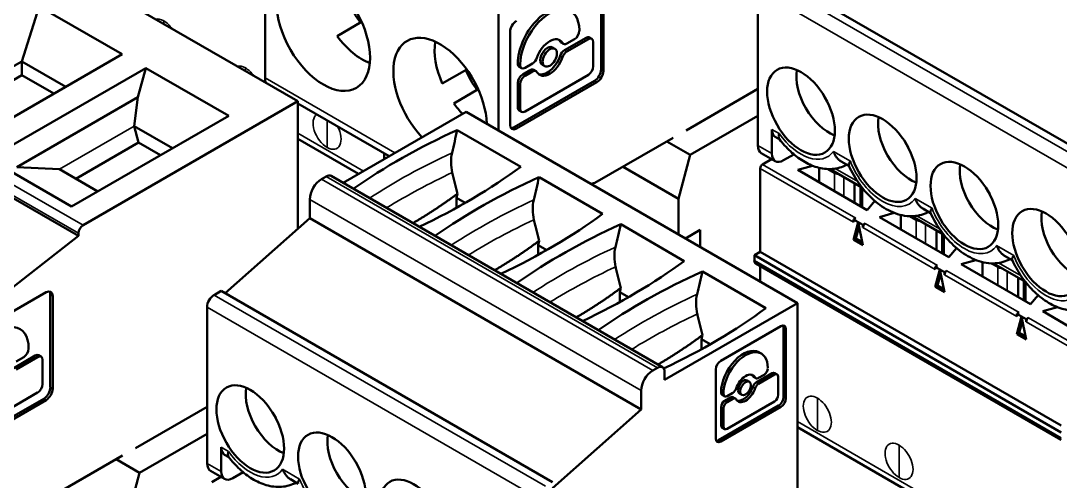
# Model space of a CAD drawing. Header units: millimetres. Extents: x 3100 to 5091, y 868 to 1900.
# Drawn here: x 4129.36 to 4160.85, y 1727.55 to 1741.51 of the extents above; entities that cross this region are included whole.
import ezdxf

# ---------------------------------------------------------------- set-up
doc = ezdxf.new("R2010")
doc.units = ezdxf.units.MM
doc.header["$LTSCALE"] = 1.8
doc.layers.add('외형선(ISO)', color=7, linetype='Continuous', lineweight=50)
doc.layers.add('좁은 외형선(ISO)', color=7, linetype='Continuous', lineweight=35)

msp = doc.modelspace()

# ---------------------------------------------------------------- linework, layer by layer
at = {"layer": '외형선(ISO)'}
for p, q in [((4136.757, 1739.781), (4136.757, 1745.844)), ((4137.747, 1739.071), (4130.676, 1743.153)), ((4146.939, 1742.842), (4146.939, 1740.035)), ((4147.01, 1742.801), (4147.01, 1739.994)), ((4162.155, 1737.159), (4152.114, 1742.956)), ((4151.69, 1737.731), (4151.69, 1742.467)), ((4129.915, 1741.946), (4129.385, 1740.281)), ((4132.423, 1740.498), (4129.915, 1741.946)), ((4138.942, 1741.047), (4139.684, 1741.475)), ((4143.828, 1738.187), (4143.828, 1741.762)), ((4144.181, 1738.361), (4144.181, 1741.168)), ((4146.281, 1741.223), (4146.281, 1741.209)), ((4145.73, 1740.85), (4145.801, 1740.81)), ((4145.835, 1740.621), (4146.484, 1740.995)), ((4145.906, 1740.58), (4146.554, 1740.954)), ((4146.132, 1740.951), (4145.906, 1740.82)), ((4146.589, 1741.005), (4146.66, 1740.965)), ((4146.703, 1740.868), (4146.703, 1740.131)), ((4145.466, 1740.703), (4145.537, 1740.663)), ((4127.122, 1738.975), (4129.385, 1740.281)), ((4132.423, 1740.498), (4127.662, 1737.749)), ((4129.385, 1740.281), (4129.385, 1739.865)), ((4129.385, 1740.281), (4130.716, 1739.513)), ((4144.417, 1740.228), (4144.417, 1740.214)), ((4144.863, 1740.218), (4144.637, 1740.087)), ((4133.148, 1740.079), (4128.386, 1737.33)), ((4133.148, 1740.079), (4132.901, 1739.192)), ((4135.655, 1738.632), (4133.148, 1740.079)), ((4142.128, 1739.612), (4142.87, 1740.04)), ((4144.461, 1740.118), (4144.531, 1740.077)), ((4144.488, 1740.173), (4144.488, 1740.187)), ((4144.566, 1739.888), (4144.792, 1740.018)), ((4144.637, 1739.847), (4144.863, 1739.978)), ((4144.898, 1740.029), (4144.969, 1739.988)), ((4145.162, 1740.176), (4145.232, 1740.135)), ((4127.483, 1738.766), (4129.385, 1739.865)), ((4129.385, 1739.865), (4130.356, 1739.304)), ((4144.309, 1738.287), (4146.74, 1739.69)), ((4146.811, 1739.649), (4144.38, 1738.246)), ((4144.417, 1738.893), (4144.417, 1739.63)), ((4144.488, 1738.852), (4144.488, 1739.589)), ((4146.554, 1739.873), (4144.637, 1738.766)), ((4143.22, 1739.434), (4142.478, 1739.006)), ((4149.515, 1738.19), (4151.69, 1739.446)), ((4153.675, 1739.27), (4153.768, 1739.11)), ((4131.1, 1734.988), (4124.029, 1739.071)), ((4129.233, 1737.074), (4132.901, 1739.192)), ((4131.241, 1735.315), (4137.747, 1739.071)), ((4132.901, 1739.192), (4132.789, 1738.316)), ((4137.747, 1739.071), (4137.747, 1735.201)), ((4140.52, 1737.406), (4137.747, 1739.006)), ((4135.655, 1738.632), (4130.894, 1735.883)), ((4139.12, 1736.598), (4142.851, 1738.752)), ((4142.851, 1738.752), (4152.892, 1732.954)), ((4144.461, 1738.797), (4144.531, 1738.756)), ((4151.69, 1738.629), (4149.639, 1737.445)), ((4132.789, 1738.316), (4133.949, 1737.646)), ((4132.789, 1738.316), (4132.921, 1737.823)), ((4142.584, 1738.2), (4144.512, 1737.087)), ((4152.114, 1737.486), (4152.114, 1738.221)), ((4132.921, 1737.823), (4131.019, 1736.725)), ((4132.921, 1737.823), (4133.588, 1737.438)), ((4137.747, 1737.937), (4139.593, 1736.871)), ((4149.123, 1737.964), (4146.753, 1736.596)), ((4149.639, 1737.445), (4148.932, 1737.853)), ((4152.352, 1737.914), (4152.218, 1737.992)), ((4156.15, 1737.841), (4156.242, 1737.681)), ((4140.369, 1737.319), (4140.369, 1737.493)), ((4149.286, 1736.119), (4149.639, 1737.445)), ((4151.793, 1737.502), (4152.218, 1737.257)), ((4152.781, 1737.463), (4152.468, 1737.282)), ((4130.894, 1735.883), (4128.386, 1737.33)), ((4130.527, 1737.009), (4129.233, 1737.074)), ((4147.607, 1737.088), (4149.286, 1736.119)), ((4152.109, 1737.32), (4151.831, 1737.159)), ((4153.347, 1737.118), (4152.899, 1736.992)), ((4153.546, 1736.618), (4153.546, 1737.054)), ((4154.451, 1737.11), (4154.216, 1737.246)), ((4130.527, 1737.009), (4131.686, 1736.34)), ((4138.467, 1736.71), (4138.608, 1736.792)), ((4138.758, 1736.807), (4148.799, 1731.01)), ((4145.059, 1736.771), (4146.987, 1735.658)), ((4151.76, 1734.506), (4151.76, 1737.037)), ((4152.899, 1736.992), (4155.006, 1735.775)), ((4154.009, 1736.906), (4153.819, 1737.016)), ((4153.884, 1737.016), (4154.846, 1736.46)), ((4146.633, 1736.568), (4146.753, 1736.595)), ((4146.753, 1736.596), (4146.753, 1736.595)), ((4154.624, 1735.996), (4154.624, 1736.588)), ((4154.799, 1736.487), (4154.799, 1735.895)), ((4142.561, 1736.143), (4142.587, 1736.268)), ((4142.561, 1735.845), (4142.561, 1736.143)), ((4142.822, 1735.992), (4142.561, 1736.143)), ((4149.286, 1735.036), (4149.286, 1736.119)), ((4154.903, 1736.39), (4154.858, 1736.416)), ((4158.625, 1736.412), (4158.717, 1736.252)), ((4138.113, 1735.526), (4138.113, 1736.098)), ((4155.006, 1735.775), (4155.237, 1736.05)), ((4156.926, 1735.682), (4156.691, 1735.817)), ((4135.548, 1733.252), (4138.113, 1735.526)), ((4148.154, 1729.729), (4138.113, 1735.526)), ((4154.589, 1735.486), (4154.66, 1735.526)), ((4154.589, 1735.486), (4154.73, 1735.404)), ((4154.589, 1735.404), (4154.589, 1735.486)), ((4155.374, 1735.563), (4155.822, 1735.689)), ((4155.374, 1735.563), (4157.481, 1734.347)), ((4156.021, 1735.19), (4156.021, 1735.625)), ((4156.294, 1735.587), (4156.484, 1735.477)), ((4156.359, 1735.587), (4157.321, 1735.031)), ((4147.534, 1735.342), (4149.462, 1734.229)), ((4149.943, 1735.171), (4149.498, 1734.914)), ((4149.943, 1734.657), (4149.943, 1735.171)), ((4154.73, 1735.404), (4154.588, 1734.874)), ((4154.659, 1734.914), (4154.756, 1735.277)), ((4154.73, 1735.404), (4154.872, 1735.322)), ((4154.872, 1734.709), (4154.73, 1735.404)), ((4154.872, 1735.322), (4154.942, 1735.363)), ((4154.872, 1735.322), (4154.872, 1735.241)), ((4127.809, 1732.418), (4131.1, 1734.988)), ((4131.1, 1735.07), (4131.1, 1734.988)), ((4154.588, 1734.874), (4154.659, 1734.914)), ((4154.588, 1734.874), (4154.872, 1734.709)), ((4154.853, 1734.802), (4154.659, 1734.914)), ((4157.099, 1734.567), (4157.099, 1735.16)), ((4157.274, 1735.059), (4157.274, 1734.466)), ((4157.378, 1734.961), (4157.332, 1734.987)), ((4145.036, 1734.714), (4145.061, 1734.839)), ((4145.036, 1734.417), (4145.036, 1734.714)), ((4145.297, 1734.563), (4145.036, 1734.714)), ((4157.481, 1734.347), (4157.712, 1734.621)), ((4151.584, 1734.404), (4151.76, 1734.506)), ((4160.882, 1729.035), (4151.584, 1734.404)), ((4151.584, 1734.24), (4151.584, 1734.404)), ((4160.882, 1729.239), (4151.76, 1734.506)), ((4157.849, 1734.134), (4158.297, 1734.26)), ((4159.401, 1734.253), (4159.166, 1734.388)), ((4150.009, 1733.914), (4151.937, 1732.8)), ((4151.625, 1734.149), (4160.882, 1728.804)), ((4151.76, 1733.608), (4151.76, 1734.071)), ((4157.205, 1733.975), (4157.063, 1733.445)), ((4157.064, 1734.057), (4157.134, 1734.097)), ((4157.064, 1734.057), (4157.205, 1733.975)), ((4157.064, 1733.975), (4157.064, 1734.057)), ((4157.347, 1733.281), (4157.205, 1733.975)), ((4157.205, 1733.975), (4157.347, 1733.893)), ((4157.347, 1733.893), (4157.417, 1733.934)), ((4157.849, 1734.134), (4159.956, 1732.918)), ((4158.496, 1733.761), (4158.496, 1734.196)), ((4158.769, 1734.158), (4158.959, 1734.048)), ((4158.834, 1734.158), (4159.796, 1733.602)), ((4157.134, 1733.486), (4157.231, 1733.849)), ((4157.347, 1733.893), (4157.347, 1733.812)), ((4159.574, 1733.138), (4159.574, 1733.731)), ((4159.749, 1733.63), (4159.749, 1733.037)), ((4127.692, 1731.877), (4130.123, 1733.281)), ((4135.214, 1733.199), (4135.426, 1733.322)), ((4145.467, 1727.525), (4135.426, 1733.322)), ((4147.511, 1733.285), (4147.536, 1733.41)), ((4147.772, 1733.134), (4147.511, 1733.285)), ((4147.511, 1732.988), (4147.511, 1733.285)), ((4157.063, 1733.445), (4157.134, 1733.486)), ((4157.063, 1733.445), (4157.347, 1733.281)), ((4157.328, 1733.373), (4157.134, 1733.486)), ((4159.852, 1733.533), (4159.807, 1733.559)), ((4130.251, 1733.207), (4130.251, 1730.4)), ((4130.322, 1733.166), (4130.322, 1730.359)), ((4159.956, 1732.918), (4160.187, 1733.192)), ((4135.002, 1728.096), (4135.002, 1732.832)), ((4148.861, 1730.627), (4152.892, 1732.954)), ((4152.892, 1732.954), (4152.892, 1726.422)), ((4159.539, 1732.628), (4159.609, 1732.669)), ((4160.324, 1732.705), (4160.771, 1732.831)), ((4161.308, 1732.137), (4160.324, 1732.705)), ((4159.68, 1732.546), (4159.538, 1732.016)), ((4159.539, 1732.546), (4159.539, 1732.628)), ((4159.539, 1732.628), (4159.68, 1732.546)), ((4159.609, 1732.057), (4159.706, 1732.42)), ((4159.822, 1731.852), (4159.68, 1732.546)), ((4159.68, 1732.546), (4159.821, 1732.464)), ((4159.821, 1732.464), (4159.892, 1732.505)), ((4159.821, 1732.464), (4159.821, 1732.383)), ((4150.566, 1731.203), (4152.389, 1732.256)), ((4152.468, 1732.211), (4152.468, 1730.105)), ((4152.538, 1732.17), (4152.538, 1730.065)), ((4159.538, 1732.016), (4159.609, 1732.057)), ((4159.538, 1732.016), (4159.822, 1731.852)), ((4159.803, 1731.944), (4159.609, 1732.057)), ((4149.986, 1731.856), (4150.011, 1731.981)), ((4150.247, 1731.705), (4149.986, 1731.856)), ((4149.986, 1731.559), (4149.986, 1731.856)), ((4129.594, 1731.588), (4129.594, 1731.574)), ((4151.724, 1731.463), (4151.795, 1731.422)), ((4129.148, 1730.986), (4129.796, 1731.36)), ((4129.218, 1730.945), (4129.867, 1731.319)), ((4129.445, 1731.316), (4129.218, 1731.185)), ((4129.901, 1731.371), (4129.972, 1731.33)), ((4130.016, 1731.233), (4130.016, 1730.497)), ((4148.508, 1730.913), (4148.649, 1730.995)), ((4148.861, 1730.872), (4148.861, 1730.627)), ((4150.417, 1728.84), (4150.417, 1730.945)), ((4151.64, 1730.545), (4152.126, 1730.826)), ((4152.197, 1730.785), (4151.71, 1730.504)), ((4151.71, 1730.684), (4151.88, 1730.782)), ((4151.992, 1730.976), (4151.992, 1730.986)), ((4152.205, 1730.834), (4152.276, 1730.793)), ((4151.363, 1730.607), (4151.434, 1730.566)), ((4151.561, 1730.717), (4151.631, 1730.677)), ((4152.308, 1730.168), (4152.308, 1730.72)), ((4129.867, 1730.239), (4127.949, 1729.132)), ((4148.154, 1729.729), (4148.154, 1730.301)), ((4150.576, 1730.25), (4150.576, 1730.24)), ((4150.609, 1730.168), (4150.68, 1730.127)), ((4150.647, 1730.21), (4150.647, 1730.199)), ((4150.759, 1730.135), (4150.928, 1730.233)), ((4151.134, 1730.212), (4151.205, 1730.171)), ((4127.622, 1728.652), (4130.053, 1730.056)), ((4130.123, 1730.015), (4127.692, 1728.611)), ((4132.828, 1728.556), (4135.002, 1729.811)), ((4150.495, 1728.795), (4152.319, 1729.847)), ((4150.688, 1729.995), (4150.858, 1730.093)), ((4150.928, 1730.053), (4150.759, 1729.955)), ((4150.759, 1729.144), (4152.197, 1729.974)), ((4150.937, 1730.101), (4151.007, 1730.06)), ((4136.988, 1729.635), (4137.08, 1729.475)), ((4145.467, 1727.347), (4148.154, 1729.729)), ((4152.389, 1729.806), (4150.566, 1728.754)), ((4150.576, 1729.249), (4150.576, 1729.802)), ((4150.647, 1729.761), (4150.647, 1729.209)), ((4152.892, 1729.193), (4161.306, 1724.335)), ((4135.002, 1728.994), (4132.951, 1727.81)), ((4150.609, 1729.177), (4150.68, 1729.136)), ((4135.426, 1727.851), (4135.426, 1728.586)), ((4132.436, 1728.329), (4130.066, 1726.961)), ((4135.664, 1728.28), (4135.53, 1728.357)), ((4132.951, 1727.81), (4132.244, 1728.219)), ((4139.462, 1728.206), (4139.555, 1728.046)), ((4132.598, 1726.485), (4132.951, 1727.81)), ((4135.106, 1727.867), (4135.53, 1727.622)), ((4135.421, 1727.685), (4135.143, 1727.525)), ((4136.093, 1727.828), (4135.78, 1727.647)), ((4137.764, 1727.476), (4137.529, 1727.612))]:
    msp.add_line(p, q, dxfattribs=at)
for centre, major_axis in [((4138.525, 1741.21), (1, -1.732)), ((4145.385, 1740.399), (-0.152, -0.264)), ((4152.998, 1738.772), (-0.725, 1.256)), ((4155.473, 1737.343), (-0.725, 1.256)), ((4157.948, 1735.914), (-0.725, 1.256)), ((4160.423, 1734.485), (-0.725, 1.256)), ((4136.31, 1729.137), (-0.725, 1.256)), ((4151.319, 1730.368), (-0.114, -0.198)), ((4138.785, 1727.708), (-0.725, 1.256)), ((4141.26, 1726.28), (-0.725, 1.256))]:
    msp.add_ellipse(centre, major_axis=major_axis, ratio=0.57735, dxfattribs=at)
for centre, major_axis, ratio, start_param, end_param in [((4140.404, 1742.295), (-0.946, 1.638), 0.57735, 1.384684, 1.756909), ((4145.314, 1740.746), (0.634, 1.098), 0.57735, 0, 2.356194), ((4145.385, 1740.705), (0.634, 1.098), 0.57735, 5.497787, 8.63938), ((4144.38, 1741.282), (-0.141, -0.243), 0.57735, 3.926991, 5.497787), ((4142.06, 1739.169), (-1, 1.732), 0.57735, 3.95119, 8.241943), ((4146.132, 1741.123), (0.105, 0.183), 0.57735, 3.926991, 5.497787), ((4139.697, 1741.887), (-0.946, 1.638), 0.57735, 1.756909, 2.532567), ((4143.232, 1739.845), (0.946, -1.638), 0.57735, 3.750619, 4.526277), ((4145.385, 1740.399), (0.304, 0.527), 0.57735, 5.949564, 8.187603), ((4145.314, 1740.44), (0.304, 0.527), 0.57735, 5.949564, 6.166807), ((4145.835, 1741.033), (-0.105, -0.183), 0.57735, 5.949564, 6.283185), ((4145.906, 1740.992), (-0.105, -0.183), 0.57735, 5.949564, 7.068583), ((4146.484, 1740.823), (0.105, 0.183), 0.57735, 0, 0.785398), ((4146.554, 1740.782), (0.105, 0.183), 0.57735, 5.497787, 7.068583), ((4145.314, 1740.44), (0.152, 0.264), 0.57735, 0, 3.141593), ((4145.835, 1740.449), (-0.105, -0.183), 0.57735, 3.926991, 5.04601), ((4145.906, 1740.408), (-0.105, -0.183), 0.57735, 3.926991, 5.04601), ((4144.566, 1740.3), (-0.105, -0.183), 0.57735, 5.497787, 6.283185), ((4144.863, 1740.39), (0.105, 0.183), 0.57735, 3.926991, 5.04601), ((4145.385, 1740.399), (-0.304, -0.527), 0.57735, 5.949564, 8.187603), ((4145.314, 1740.44), (-0.304, -0.527), 0.57735, 0.116379, 1.904417), ((4143.939, 1740.254), (0.946, -1.638), 0.57735, 4.526277, 4.898501), ((4144.566, 1739.716), (-0.105, -0.183), 0.57735, 3.926991, 5.497787), ((4144.637, 1740.259), (-0.105, -0.183), 0.57735, 5.497787, 7.068583), ((4144.792, 1739.846), (0.105, 0.183), 0.57735, 0, 0.785398), ((4144.863, 1739.806), (0.105, 0.183), 0.57735, 5.949564, 7.068583), ((4146.554, 1740.045), (0.105, 0.183), 0.57735, 3.926991, 5.497787), ((4146.74, 1739.92), (0.141, 0.243), 0.57735, 3.926991, 5.497787), ((4146.811, 1739.879), (0.141, 0.243), 0.57735, 3.926991, 5.497787), ((4153.846, 1739.262), (-0.7, 1.212), 0.57735, 0.613952, 2.52764), ((4137.181, 1740.026), (-0.3, -0.52), 0.57735, 5.497787, 5.849572), ((4144.637, 1739.675), (-0.105, -0.183), 0.57735, 3.926991, 5.497787), ((4143.232, 1739.845), (0.946, -1.638), 0.57735, 4.898501, 5.123912), ((4144.566, 1738.979), (-0.105, -0.183), 0.57735, 5.497787, 6.283185), ((4144.637, 1738.938), (-0.105, -0.183), 0.57735, 5.497787, 7.068583), ((4144.38, 1738.475), (-0.141, -0.243), 0.57735, 5.497787, 7.068583), ((4156.321, 1737.833), (-0.7, 1.212), 0.57735, 0.613952, 2.52764), ((4154.914, 1729.109), (-20, 0), 0.57735, 5.376697, 5.59774), ((4154.914, 1721.747), (-13.016, -69.532), 0.218386, 4.514556, 4.524759), ((4144.309, 1738.516), (-0.141, -0.243), 0.57735, 0.254317, 0.785398), ((4152.468, 1738.425), (-0.25, -0.433), 0.57735, 5.497787, 6.283185), ((4152.043, 1737.935), (-0.25, -0.433), 0.57735, 5.497787, 6.283185), ((4143.136, 1737.096), (-0.213, 0.99), 0.718086, 0.992119, 1.603505), ((4152.468, 1737.69), (-0.25, -0.433), 0.57735, 5.497787, 7.068583), ((4128.765, 1744.206), (20, 0), 0.57735, 5.397834, 5.618878), ((4151.831, 1737.078), (-0.05, -0.0866), 0.57735, 3.926991, 5.497787), ((4158.796, 1736.404), (-0.7, 1.212), 0.57735, 0.613952, 2.52764), ((4138.608, 1736.547), (0.15, 0.26), 0.57735, 0, 0.785398), ((4157.389, 1727.68), (-20, 0), 0.57735, 5.376697, 5.59774), ((4157.389, 1720.318), (-13.016, -69.532), 0.218386, 4.514556, 4.524759), ((4154.15, 1736.988), (0.2, 0), 0.57735, 3.926991, 4.616874), ((4138.467, 1736.302), (-0.25, -0.433), 0.57735, 3.926991, 5.497787), ((4154.999, 1736.498), (-0.2, 0), 0.57735, 0.095515, 0.785398), ((4145.61, 1735.667), (-0.213, 0.99), 0.718086, 0.992119, 1.603505), ((4131.24, 1742.777), (20, 0), 0.57735, 5.397834, 5.618878), ((4161.271, 1734.975), (-0.7, 1.212), 0.57735, 0.613952, 2.52764), ((4131.241, 1735.151), (-0.1, -0.173), 0.57735, 3.926991, 5.497787), ((4159.864, 1726.251), (-20, 0), 0.57735, 5.376697, 5.59774), ((4159.864, 1718.889), (-13.016, -69.532), 0.218386, 4.514556, 4.524759), ((4154.942, 1735.281), (-0.05, -0.0866), 0.57735, 3.926991, 5.497787), ((4156.625, 1735.559), (0.2, 0), 0.57735, 3.926991, 4.616874), ((4157.474, 1735.069), (-0.2, 0), 0.57735, 0.095515, 0.785398), ((4148.085, 1734.239), (-0.213, 0.99), 0.718086, 0.992119, 1.603505), ((4133.715, 1741.348), (20, 0), 0.57735, 5.397834, 5.618878), ((4151.725, 1734.322), (-0.1, -0.173), 0.57735, 5.497787, 6.283185), ((4162.339, 1724.822), (-20, 0), 0.57735, 5.376697, 5.59774), ((4162.339, 1717.46), (-13.016, -69.532), 0.218386, 4.514556, 4.524759), ((4157.417, 1733.853), (-0.05, -0.0866), 0.57735, 3.926991, 5.497787), ((4159.1, 1734.13), (0.2, 0), 0.57735, 3.926991, 4.616874), ((4159.949, 1733.64), (-0.2, 0), 0.57735, 0.095515, 0.785398), ((4130.123, 1733.051), (0.141, 0.243), 0.57735, 5.497787, 7.068583), ((4130.053, 1733.092), (0.141, 0.243), 0.57735, 5.497787, 6.028868), ((4135.214, 1732.954), (-0.15, -0.26), 0.57735, 3.926991, 5.497787), ((4150.56, 1732.81), (-0.213, 0.99), 0.718086, 0.992119, 1.603505), ((4136.19, 1739.919), (20, 0), 0.57735, 5.396921, 5.618878), ((4128.697, 1731.07), (0.634, 1.098), 0.57735, 5.497787, 8.63938), ((4159.892, 1732.424), (-0.05, -0.0866), 0.57735, 3.926991, 5.497787), ((4152.389, 1732.084), (0.105, 0.183), 0.57735, 5.497787, 7.068583), ((4152.319, 1732.125), (0.105, 0.183), 0.57735, 5.497787, 5.941106), ((4129.445, 1731.488), (0.105, 0.183), 0.57735, 3.926991, 5.497787), ((4129.796, 1731.188), (0.105, 0.183), 0.57735, 0, 0.785398), ((4151.249, 1730.639), (0.476, 0.824), 0.57735, 0, 2.356194), ((4151.319, 1730.598), (0.476, 0.824), 0.57735, 5.497787, 8.63938), ((4129.867, 1731.147), (0.105, 0.183), 0.57735, 5.497787, 7.068583), ((4150.566, 1731.031), (-0.105, -0.183), 0.57735, 3.926991, 5.497787), ((4148.508, 1730.505), (-0.25, -0.433), 0.57735, 3.926991, 5.497787), ((4148.649, 1730.75), (0.15, 0.26), 0.57735, 5.497787, 7.068583), ((4151.319, 1730.368), (0.228, 0.396), 0.57735, 5.949564, 8.187603), ((4151.249, 1730.409), (0.228, 0.396), 0.57735, 5.949564, 6.127739), ((4151.88, 1730.911), (0.079, 0.137), 0.57735, 3.926991, 5.497787), ((4152.126, 1730.697), (0.079, 0.137), 0.57735, 0, 0.785398), ((4152.197, 1730.656), (0.079, 0.137), 0.57735, 5.497787, 7.068583), ((4129.867, 1730.411), (0.105, 0.183), 0.57735, 3.926991, 5.497787), ((4151.249, 1730.409), (0.114, 0.198), 0.57735, 0, 3.141593), ((4151.64, 1730.854), (-0.079, -0.137), 0.57735, 5.949564, 6.283185), ((4151.64, 1730.416), (-0.079, -0.137), 0.57735, 3.926991, 5.04601), ((4151.71, 1730.813), (-0.079, -0.137), 0.57735, 5.949564, 7.068583), ((4151.71, 1730.375), (-0.079, -0.137), 0.57735, 3.926991, 5.04601), ((4130.053, 1730.285), (0.141, 0.243), 0.57735, 3.926991, 5.497787), ((4130.123, 1730.244), (0.141, 0.243), 0.57735, 3.926991, 5.497787), ((4137.159, 1729.627), (-0.7, 1.212), 0.57735, 0.613952, 2.52764), ((4150.688, 1730.305), (-0.079, -0.137), 0.57735, 5.497787, 6.283185), ((4150.759, 1730.264), (-0.079, -0.137), 0.57735, 5.497787, 7.068583), ((4150.928, 1730.362), (0.079, 0.137), 0.57735, 3.926991, 5.04601), ((4151.319, 1730.368), (-0.228, -0.396), 0.57735, 5.949564, 8.187603), ((4151.249, 1730.409), (-0.228, -0.396), 0.57735, 0.155447, 1.904417), ((4152.197, 1730.103), (0.079, 0.137), 0.57735, 3.926991, 5.497787), ((4150.688, 1729.866), (-0.079, -0.137), 0.57735, 3.926991, 5.497787), ((4150.759, 1729.826), (-0.079, -0.137), 0.57735, 3.926991, 5.497787), ((4150.858, 1729.964), (0.079, 0.137), 0.57735, 0, 0.785398), ((4150.928, 1729.924), (0.079, 0.137), 0.57735, 5.949564, 7.068583), ((4152.319, 1730.019), (0.105, 0.183), 0.57735, 3.926991, 5.497787), ((4152.389, 1729.979), (0.105, 0.183), 0.57735, 3.926991, 5.497787), ((4150.688, 1729.314), (-0.079, -0.137), 0.57735, 5.497787, 6.283185), ((4150.759, 1729.273), (-0.079, -0.137), 0.57735, 5.497787, 7.068583), ((4139.634, 1728.198), (-0.7, 1.212), 0.57735, 0.613952, 2.52764), ((4135.78, 1728.79), (-0.25, -0.433), 0.57735, 5.497787, 6.283185), ((4150.566, 1728.926), (-0.105, -0.183), 0.57735, 5.497787, 7.068583), ((4150.495, 1728.967), (-0.105, -0.183), 0.57735, 0.342079, 0.785398), ((4135.356, 1728.3), (-0.25, -0.433), 0.57735, 5.497787, 6.283185), ((4135.78, 1728.055), (-0.25, -0.433), 0.57735, 5.497787, 7.068583)]:
    msp.add_ellipse(centre, major_axis=major_axis, ratio=ratio, start_param=start_param, end_param=end_param, dxfattribs=at)
for points, knots in [([(4152.338, 1738.091), (4152.335, 1738.08), (4152.332, 1738.07), (4152.329, 1738.06), (4152.327, 1738.049), (4152.325, 1738.039), (4152.324, 1738.03), (4152.322, 1738.02), (4152.321, 1738.011), (4152.321, 1738.002), (4152.321, 1737.993), (4152.322, 1737.985), (4152.323, 1737.977), (4152.324, 1737.969), (4152.326, 1737.962), (4152.328, 1737.955), (4152.33, 1737.948), (4152.333, 1737.942), (4152.336, 1737.936), (4152.338, 1737.933), (4152.34, 1737.93), (4152.342, 1737.927)], [0, 0, 0, 0, 0.0500439, 0.0500439, 0.0500439, 0.1003298, 0.1003298, 0.1003298, 0.1506336, 0.1506336, 0.1506336, 0.2007383, 0.2007383, 0.2007383, 0.2507413, 0.2507413, 0.2507413, 0.3010207, 0.3010207, 0.3010207, 0.3259682, 0.3259682, 0.3259682, 0.3259682]), ([(4152.342, 1737.927), (4152.444, 1737.792), (4152.556, 1737.667), (4152.796, 1737.443), (4152.924, 1737.344), (4153.194, 1737.18), (4153.336, 1737.114), (4153.632, 1737.028), (4153.788, 1737.007), (4154.096, 1737.03), (4154.248, 1737.073), (4154.385, 1737.148), (4154.385, 1737.148), (4154.386, 1737.148)], [2.570912, 2.570912, 2.570912, 2.570912, 2.842128, 2.842128, 3.113344, 3.113344, 3.384559, 3.384559, 3.655775, 3.655775, 3.915873, 3.915873, 3.916819, 3.916819, 3.916819, 3.916819]), ([(4154.216, 1737.246), (4154.212, 1737.249), (4154.208, 1737.251), (4154.203, 1737.254), (4154.191, 1737.262), (4154.179, 1737.27), (4154.167, 1737.279), (4154.156, 1737.289), (4154.144, 1737.299), (4154.133, 1737.309), (4154.122, 1737.32), (4154.112, 1737.331), (4154.102, 1737.343), (4154.091, 1737.354), (4154.081, 1737.367), (4154.072, 1737.379), (4154.062, 1737.392), (4154.053, 1737.405), (4154.045, 1737.419), (4154.036, 1737.433), (4154.028, 1737.447), (4154.02, 1737.461), (4154.012, 1737.476), (4154.005, 1737.491), (4153.997, 1737.506), (4153.99, 1737.522), (4153.984, 1737.537), (4153.978, 1737.553)], [0.5832526, 0.5832526, 0.5832526, 0.5832526, 0.6016391, 0.6016391, 0.6016391, 0.6542184, 0.6542184, 0.6542184, 0.7068174, 0.7068174, 0.7068174, 0.759171, 0.759171, 0.759171, 0.8114111, 0.8114111, 0.8114111, 0.8636676, 0.8636676, 0.8636676, 0.9158958, 0.9158958, 0.9158958, 0.9682186, 0.9682186, 0.9682186, 1.0204727, 1.0204727, 1.0204727, 1.0204727]), ([(4154.447, 1737.121), (4154.445, 1737.124), (4154.445, 1737.127), (4154.444, 1737.13), (4154.443, 1737.135), (4154.443, 1737.14), (4154.443, 1737.145), (4154.443, 1737.151), (4154.444, 1737.157), (4154.446, 1737.163), (4154.447, 1737.17), (4154.45, 1737.177), (4154.452, 1737.184), (4154.455, 1737.191), (4154.459, 1737.198), (4154.463, 1737.206), (4154.466, 1737.214), (4154.471, 1737.222), (4154.476, 1737.23), (4154.481, 1737.238), (4154.487, 1737.247), (4154.493, 1737.256)], [0.6696626, 0.6696626, 0.6696626, 0.6696626, 0.7057633, 0.7057633, 0.7057633, 0.7581259, 0.7581259, 0.7581259, 0.8103638, 0.8103638, 0.8103638, 0.8626229, 0.8626229, 0.8626229, 0.9148484, 0.9148484, 0.9148484, 0.9671682, 0.9671682, 0.9671682, 1.0194216, 1.0194216, 1.0194216, 1.0194216]), ([(4154.447, 1737.121), (4154.537, 1736.922), (4154.648, 1736.73), (4154.904, 1736.377), (4155.048, 1736.216), (4155.362, 1735.938), (4155.532, 1735.822), (4155.893, 1735.65), (4156.086, 1735.595), (4156.447, 1735.581), (4156.612, 1735.608), (4156.797, 1735.686), (4156.829, 1735.702), (4156.86, 1735.72)], [2.185909, 2.185909, 2.185909, 2.185909, 2.534125, 2.534125, 2.882342, 2.882342, 3.230558, 3.230558, 3.578774, 3.578774, 3.856739, 3.856739, 3.916819, 3.916819, 3.916819, 3.916819]), ([(4142.432, 1736.911), (4142.445, 1736.857), (4142.458, 1736.804), (4142.471, 1736.75), (4142.484, 1736.697), (4142.496, 1736.643), (4142.509, 1736.589), (4142.522, 1736.536), (4142.535, 1736.482), (4142.548, 1736.429), (4142.561, 1736.375), (4142.574, 1736.322), (4142.587, 1736.268)], [27.3487746, 27.3487746, 27.3487746, 27.3487746, 27.5141397, 27.5141397, 27.5141397, 27.6795053, 27.6795053, 27.6795053, 27.8448716, 27.8448716, 27.8448716, 28.0102384, 28.0102384, 28.0102384, 28.0102384]), ([(4156.691, 1735.817), (4156.687, 1735.82), (4156.682, 1735.822), (4156.678, 1735.825), (4156.666, 1735.833), (4156.654, 1735.841), (4156.642, 1735.851), (4156.631, 1735.86), (4156.619, 1735.87), (4156.608, 1735.88), (4156.597, 1735.891), (4156.587, 1735.902), (4156.576, 1735.914), (4156.566, 1735.925), (4156.556, 1735.938), (4156.547, 1735.95), (4156.537, 1735.963), (4156.528, 1735.976), (4156.52, 1735.99), (4156.511, 1736.004), (4156.503, 1736.018), (4156.495, 1736.033), (4156.487, 1736.047), (4156.479, 1736.062), (4156.472, 1736.077), (4156.465, 1736.093), (4156.459, 1736.108), (4156.453, 1736.124)], [0.5832526, 0.5832526, 0.5832526, 0.5832526, 0.6016391, 0.6016391, 0.6016391, 0.6542184, 0.6542184, 0.6542184, 0.7068174, 0.7068174, 0.7068174, 0.759171, 0.759171, 0.759171, 0.8114111, 0.8114111, 0.8114111, 0.8636676, 0.8636676, 0.8636676, 0.9158958, 0.9158958, 0.9158958, 0.9682186, 0.9682186, 0.9682186, 1.0204727, 1.0204727, 1.0204727, 1.0204727]), ([(4156.922, 1735.692), (4156.92, 1735.695), (4156.919, 1735.698), (4156.919, 1735.701), (4156.918, 1735.706), (4156.917, 1735.711), (4156.918, 1735.717), (4156.918, 1735.722), (4156.919, 1735.728), (4156.921, 1735.735), (4156.922, 1735.741), (4156.924, 1735.748), (4156.927, 1735.755), (4156.93, 1735.762), (4156.933, 1735.769), (4156.937, 1735.777), (4156.941, 1735.785), (4156.946, 1735.793), (4156.951, 1735.801), (4156.956, 1735.809), (4156.962, 1735.818), (4156.968, 1735.827)], [0.6696626, 0.6696626, 0.6696626, 0.6696626, 0.7057633, 0.7057633, 0.7057633, 0.7581259, 0.7581259, 0.7581259, 0.8103638, 0.8103638, 0.8103638, 0.8626229, 0.8626229, 0.8626229, 0.9148484, 0.9148484, 0.9148484, 0.9671682, 0.9671682, 0.9671682, 1.0194216, 1.0194216, 1.0194216, 1.0194216]), ([(4144.907, 1735.482), (4144.92, 1735.428), (4144.933, 1735.375), (4144.946, 1735.321), (4144.958, 1735.268), (4144.971, 1735.214), (4144.984, 1735.161), (4144.997, 1735.107), (4145.01, 1735.053), (4145.023, 1735), (4145.036, 1734.946), (4145.049, 1734.893), (4145.061, 1734.839)], [27.3487746, 27.3487746, 27.3487746, 27.3487746, 27.5141397, 27.5141397, 27.5141397, 27.6795053, 27.6795053, 27.6795053, 27.8448716, 27.8448716, 27.8448716, 28.0102384, 28.0102384, 28.0102384, 28.0102384]), ([(4156.922, 1735.692), (4157.011, 1735.493), (4157.123, 1735.302), (4157.378, 1734.949), (4157.523, 1734.787), (4157.837, 1734.51), (4158.007, 1734.393), (4158.368, 1734.222), (4158.561, 1734.166), (4158.921, 1734.153), (4159.087, 1734.179), (4159.272, 1734.258), (4159.304, 1734.273), (4159.335, 1734.291)], [2.185909, 2.185909, 2.185909, 2.185909, 2.534125, 2.534125, 2.882342, 2.882342, 3.230558, 3.230558, 3.578774, 3.578774, 3.856739, 3.856739, 3.916819, 3.916819, 3.916819, 3.916819]), ([(4159.166, 1734.388), (4159.162, 1734.391), (4159.157, 1734.394), (4159.153, 1734.396), (4159.141, 1734.404), (4159.129, 1734.413), (4159.117, 1734.422), (4159.105, 1734.431), (4159.094, 1734.441), (4159.083, 1734.451), (4159.072, 1734.462), (4159.061, 1734.473), (4159.051, 1734.485), (4159.041, 1734.496), (4159.031, 1734.509), (4159.022, 1734.522), (4159.012, 1734.534), (4159.003, 1734.548), (4158.994, 1734.561), (4158.986, 1734.575), (4158.977, 1734.589), (4158.97, 1734.604), (4158.962, 1734.618), (4158.954, 1734.633), (4158.947, 1734.649), (4158.94, 1734.664), (4158.934, 1734.679), (4158.927, 1734.695)], [0.5832526, 0.5832526, 0.5832526, 0.5832526, 0.6016391, 0.6016391, 0.6016391, 0.6542184, 0.6542184, 0.6542184, 0.7068174, 0.7068174, 0.7068174, 0.759171, 0.759171, 0.759171, 0.8114111, 0.8114111, 0.8114111, 0.8636676, 0.8636676, 0.8636676, 0.9158958, 0.9158958, 0.9158958, 0.9682186, 0.9682186, 0.9682186, 1.0204727, 1.0204727, 1.0204727, 1.0204727]), ([(4159.396, 1734.263), (4159.395, 1734.266), (4159.394, 1734.269), (4159.394, 1734.272), (4159.393, 1734.277), (4159.392, 1734.282), (4159.393, 1734.288), (4159.393, 1734.293), (4159.394, 1734.299), (4159.396, 1734.306), (4159.397, 1734.312), (4159.399, 1734.319), (4159.402, 1734.326), (4159.405, 1734.333), (4159.408, 1734.34), (4159.412, 1734.348), (4159.416, 1734.356), (4159.421, 1734.364), (4159.426, 1734.372), (4159.431, 1734.381), (4159.437, 1734.389), (4159.443, 1734.398)], [0.6696626, 0.6696626, 0.6696626, 0.6696626, 0.7057633, 0.7057633, 0.7057633, 0.7581259, 0.7581259, 0.7581259, 0.8103638, 0.8103638, 0.8103638, 0.8626229, 0.8626229, 0.8626229, 0.9148484, 0.9148484, 0.9148484, 0.9671682, 0.9671682, 0.9671682, 1.0194216, 1.0194216, 1.0194216, 1.0194216]), ([(4159.396, 1734.263), (4159.474, 1734.092), (4159.567, 1733.926), (4159.779, 1733.615), (4159.898, 1733.47), (4160.157, 1733.21), (4160.296, 1733.095), (4160.591, 1732.906), (4160.747, 1732.831), (4161.039, 1732.747), (4161.171, 1732.726), (4161.306, 1732.729)], [2.185909, 2.185909, 2.185909, 2.185909, 2.485965, 2.485965, 2.786021, 2.786021, 3.086077, 3.086077, 3.386133, 3.386133, 3.619284, 3.619284, 3.619284, 3.619284]), ([(4147.382, 1734.053), (4147.395, 1734), (4147.408, 1733.946), (4147.42, 1733.892), (4147.433, 1733.839), (4147.446, 1733.785), (4147.459, 1733.732), (4147.472, 1733.678), (4147.485, 1733.625), (4147.498, 1733.571), (4147.511, 1733.517), (4147.523, 1733.464), (4147.536, 1733.41)], [27.3487746, 27.3487746, 27.3487746, 27.3487746, 27.5141397, 27.5141397, 27.5141397, 27.6795053, 27.6795053, 27.6795053, 27.8448716, 27.8448716, 27.8448716, 28.0102384, 28.0102384, 28.0102384, 28.0102384]), ([(4149.857, 1732.624), (4149.87, 1732.571), (4149.882, 1732.517), (4149.895, 1732.464), (4149.908, 1732.41), (4149.921, 1732.356), (4149.934, 1732.303), (4149.947, 1732.249), (4149.96, 1732.196), (4149.973, 1732.142), (4149.985, 1732.089), (4149.998, 1732.035), (4150.011, 1731.981)], [27.3487746, 27.3487746, 27.3487746, 27.3487746, 27.5141397, 27.5141397, 27.5141397, 27.6795053, 27.6795053, 27.6795053, 27.8448716, 27.8448716, 27.8448716, 28.0102384, 28.0102384, 28.0102384, 28.0102384]), ([(4135.651, 1728.457), (4135.647, 1728.446), (4135.644, 1728.435), (4135.642, 1728.425), (4135.639, 1728.415), (4135.637, 1728.405), (4135.636, 1728.395), (4135.634, 1728.385), (4135.634, 1728.376), (4135.634, 1728.367), (4135.634, 1728.359), (4135.634, 1728.35), (4135.635, 1728.342), (4135.636, 1728.335), (4135.638, 1728.327), (4135.64, 1728.32), (4135.642, 1728.313), (4135.645, 1728.307), (4135.649, 1728.301), (4135.65, 1728.298), (4135.652, 1728.295), (4135.654, 1728.293)], [0, 0, 0, 0, 0.0500439, 0.0500439, 0.0500439, 0.1003298, 0.1003298, 0.1003298, 0.1506336, 0.1506336, 0.1506336, 0.2007383, 0.2007383, 0.2007383, 0.2507413, 0.2507413, 0.2507413, 0.3010207, 0.3010207, 0.3010207, 0.3259682, 0.3259682, 0.3259682, 0.3259682]), ([(4135.654, 1728.293), (4135.757, 1728.158), (4135.869, 1728.033), (4136.109, 1727.808), (4136.237, 1727.709), (4136.506, 1727.545), (4136.648, 1727.479), (4136.944, 1727.393), (4137.1, 1727.372), (4137.408, 1727.395), (4137.561, 1727.438), (4137.697, 1727.513), (4137.697, 1727.513), (4137.698, 1727.514)], [2.570912, 2.570912, 2.570912, 2.570912, 2.842128, 2.842128, 3.113344, 3.113344, 3.384559, 3.384559, 3.655775, 3.655775, 3.915873, 3.915873, 3.916819, 3.916819, 3.916819, 3.916819]), ([(4137.529, 1727.612), (4137.524, 1727.614), (4137.52, 1727.617), (4137.516, 1727.619), (4137.503, 1727.627), (4137.491, 1727.636), (4137.48, 1727.645), (4137.468, 1727.654), (4137.457, 1727.664), (4137.446, 1727.675), (4137.435, 1727.685), (4137.424, 1727.696), (4137.414, 1727.708), (4137.404, 1727.72), (4137.394, 1727.732), (4137.384, 1727.745), (4137.375, 1727.757), (4137.366, 1727.771), (4137.357, 1727.784), (4137.348, 1727.798), (4137.34, 1727.812), (4137.332, 1727.827), (4137.324, 1727.841), (4137.317, 1727.856), (4137.31, 1727.872), (4137.303, 1727.887), (4137.296, 1727.903), (4137.29, 1727.918)], [0.5832526, 0.5832526, 0.5832526, 0.5832526, 0.6016391, 0.6016391, 0.6016391, 0.6542184, 0.6542184, 0.6542184, 0.7068174, 0.7068174, 0.7068174, 0.759171, 0.759171, 0.759171, 0.8114111, 0.8114111, 0.8114111, 0.8636676, 0.8636676, 0.8636676, 0.9158958, 0.9158958, 0.9158958, 0.9682186, 0.9682186, 0.9682186, 1.0204727, 1.0204727, 1.0204727, 1.0204727]), ([(4137.759, 1727.486), (4137.758, 1727.489), (4137.757, 1727.492), (4137.756, 1727.495), (4137.755, 1727.5), (4137.755, 1727.505), (4137.755, 1727.511), (4137.756, 1727.516), (4137.757, 1727.522), (4137.758, 1727.529), (4137.76, 1727.535), (4137.762, 1727.542), (4137.765, 1727.549), (4137.767, 1727.556), (4137.771, 1727.564), (4137.775, 1727.571), (4137.779, 1727.579), (4137.783, 1727.587), (4137.788, 1727.595), (4137.793, 1727.604), (4137.799, 1727.612), (4137.805, 1727.621)], [0.6696626, 0.6696626, 0.6696626, 0.6696626, 0.7057633, 0.7057633, 0.7057633, 0.7581259, 0.7581259, 0.7581259, 0.8103638, 0.8103638, 0.8103638, 0.8626229, 0.8626229, 0.8626229, 0.9148484, 0.9148484, 0.9148484, 0.9671682, 0.9671682, 0.9671682, 1.0194216, 1.0194216, 1.0194216, 1.0194216])]:
    msp.add_open_spline(points, degree=3, knots=knots, dxfattribs=at)
for points in [[(4142.587, 1736.268), (4141.909, 1735.767), (4141.235, 1735.377)], [(4145.061, 1734.839), (4144.384, 1734.338), (4143.71, 1733.948)], [(4147.536, 1733.41), (4146.859, 1732.909), (4146.184, 1732.519)], [(4150.011, 1731.981), (4149.334, 1731.48), (4148.659, 1731.09)]]:
    msp.add_rational_spline(points, [1.02770253116, 1.03021040397, 1.03021599738], degree=2, dxfattribs=at)
at = {"layer": '좁은 외형선(ISO)'}
for p, q in [((4161.943, 1737.037), (4151.902, 1742.834)), ((4161.731, 1736.669), (4151.69, 1742.467)), ((4133.687, 1741.415), (4133.687, 1741.511)), ((4145.772, 1740.84), (4145.701, 1740.88)), ((4146.484, 1740.995), (4146.554, 1740.954)), ((4145.835, 1740.621), (4145.906, 1740.58)), ((4144.488, 1740.187), (4144.417, 1740.228)), ((4144.488, 1740.173), (4144.417, 1740.214)), ((4145.772, 1740.405), (4145.701, 1740.446)), ((4136.162, 1739.986), (4136.162, 1740.082)), ((4144.566, 1739.888), (4144.637, 1739.847)), ((4144.792, 1740.018), (4144.863, 1739.978)), ((4147.01, 1739.994), (4146.939, 1740.035)), ((4136.757, 1739.781), (4140.695, 1737.507)), ((4144.488, 1739.589), (4144.417, 1739.63)), ((4146.74, 1739.69), (4146.811, 1739.649)), ((4124.17, 1739.397), (4131.241, 1735.315)), ((4124.029, 1739.152), (4131.1, 1735.07)), ((4144.488, 1738.852), (4144.417, 1738.893)), ((4132.789, 1738.316), (4130.527, 1737.009)), ((4138.637, 1738.493), (4138.637, 1737.674)), ((4137.747, 1738.106), (4139.74, 1736.955)), ((4144.309, 1738.287), (4144.38, 1738.246)), ((4152.338, 1738.091), (4152.114, 1738.221)), ((4152.114, 1737.486), (4151.69, 1737.731)), ((4154.493, 1737.256), (4153.978, 1737.553)), ((4151.831, 1737.159), (4154.66, 1735.526)), ((4138.608, 1736.792), (4148.649, 1730.995)), ((4154.589, 1735.404), (4151.76, 1737.037)), ((4154.009, 1736.351), (4154.009, 1736.906)), ((4154.036, 1737.029), (4154.719, 1736.635)), ((4154.292, 1736.188), (4154.292, 1736.78)), ((4138.467, 1736.71), (4148.508, 1730.913)), ((4154.858, 1736.416), (4154.858, 1735.861)), ((4156.968, 1735.827), (4156.453, 1736.124)), ((4148.154, 1730.301), (4138.113, 1736.098)), ((4156.511, 1735.6), (4157.193, 1735.207)), ((4157.064, 1733.975), (4154.872, 1735.241)), ((4154.942, 1735.363), (4157.134, 1734.097)), ((4156.484, 1734.922), (4156.484, 1735.477)), ((4156.767, 1734.759), (4156.767, 1735.351)), ((4157.332, 1734.987), (4157.332, 1734.432)), ((4159.443, 1734.398), (4158.927, 1734.695)), ((4160.882, 1728.872), (4151.584, 1734.24)), ((4157.417, 1733.934), (4159.609, 1732.669)), ((4158.959, 1733.493), (4158.959, 1734.048)), ((4158.986, 1734.172), (4159.668, 1733.778)), ((4159.242, 1733.33), (4159.242, 1733.923)), ((4159.539, 1732.546), (4157.347, 1733.812)), ((4159.807, 1733.559), (4159.807, 1733.003)), ((4130.322, 1733.166), (4130.251, 1733.207)), ((4145.255, 1727.402), (4135.214, 1733.199)), ((4145.043, 1727.035), (4135.002, 1732.832)), ((4161.891, 1731.188), (4159.821, 1732.383)), ((4159.892, 1732.505), (4161.891, 1731.351)), ((4152.538, 1732.17), (4152.468, 1732.211)), ((4129.796, 1731.36), (4129.867, 1731.319)), ((4152.126, 1730.826), (4152.197, 1730.785)), ((4151.61, 1730.699), (4151.539, 1730.74)), ((4151.64, 1730.545), (4151.71, 1730.504)), ((4130.322, 1730.359), (4130.251, 1730.4)), ((4150.647, 1730.21), (4150.576, 1730.25)), ((4150.647, 1730.199), (4150.576, 1730.24)), ((4151.61, 1730.373), (4151.539, 1730.414)), ((4130.053, 1730.056), (4130.123, 1730.015)), ((4150.688, 1729.995), (4150.759, 1729.955)), ((4150.858, 1730.093), (4150.928, 1730.053)), ((4152.319, 1729.847), (4152.389, 1729.806)), ((4152.538, 1730.065), (4152.468, 1730.105)), ((4153.493, 1729.096), (4153.493, 1730.076)), ((4150.647, 1729.761), (4150.576, 1729.802)), ((4150.647, 1729.209), (4150.576, 1729.249)), ((4152.892, 1729.362), (4161.306, 1724.504)), ((4135.651, 1728.457), (4135.426, 1728.586)), ((4150.495, 1728.795), (4150.566, 1728.754)), ((4155.968, 1727.668), (4155.968, 1728.647)), ((4135.426, 1727.851), (4135.002, 1728.096)), ((4137.805, 1727.621), (4137.29, 1727.918))]:
    msp.add_line(p, q, dxfattribs=at)
for centre, major_axis, start_param, end_param in [((4133.687, 1741.021), (-0.3, 0.52), 5.497787, 6.136811), ((4133.687, 1741.021), (0.3, -0.52), 1.717171, 2.356194), ((4136.162, 1739.593), (-0.3, 0.52), 5.497787, 6.136811), ((4136.162, 1739.593), (0.3, -0.52), 1.717171, 2.356194), ((4138.637, 1738.164), (-0.3, 0.52), 0.048764, 2.356194), ((4138.637, 1738.164), (0.3, -0.52), 5.497787, 7.805217), ((4152.998, 1738.772), (0.8, -1.386), 4.875419, 6.544985), ((4154.914, 1728.491), (-20, 0), 5.386899, 5.559793), ((4155.473, 1737.343), (0.8, -1.386), 4.45059, 6.544985), ((4154.914, 1728.023), (-19.819, 0), 5.393683, 5.531385), ((4157.389, 1727.062), (-20, 0), 5.386899, 5.559793), ((4157.948, 1735.914), (0.8, -1.386), 4.45059, 6.544985), ((4157.389, 1726.594), (-19.819, 0), 5.393683, 5.531385), ((4159.864, 1725.633), (-20, 0), 5.386899, 5.559793), ((4160.423, 1734.485), (0.8, -1.386), 4.45059, 6.120156), ((4159.864, 1725.165), (-19.819, 0), 5.393683, 5.531385), ((4162.339, 1724.204), (-20, 0), 5.386899, 5.559793), ((4162.339, 1723.736), (-19.819, 0), 5.393683, 5.531385), ((4153.493, 1729.586), (-0.3, 0.52), 5.497787, 8.63938), ((4153.493, 1729.586), (0.3, -0.52), 5.497787, 8.63938), ((4155.968, 1728.157), (-0.3, 0.52), 5.497787, 8.63938), ((4155.968, 1728.157), (0.3, -0.52), 5.497787, 8.63938), ((4136.31, 1729.137), (0.8, -1.386), 4.875419, 6.544985), ((4138.785, 1727.708), (0.8, -1.386), 4.45059, 6.544985)]:
    msp.add_ellipse(centre, major_axis=major_axis, ratio=0.57735, start_param=start_param, end_param=end_param, dxfattribs=at)

doc.saveas('drawing.dxf')
